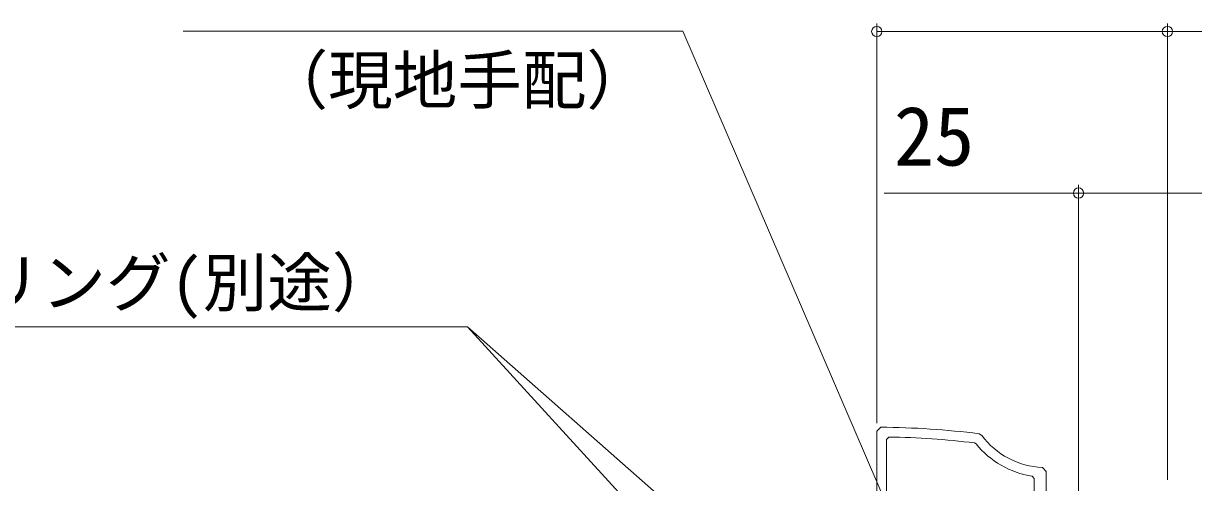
# Model space of a CAD drawing. Units: millimetres, scale not verified. Extents: x -1188 to -198, y -840 to 760.
# Drawn here: x -1043.7 to -898.8, y -429.4 to -372.6 of the extents above; entities that cross this region are included whole.
import ezdxf
from ezdxf.enums import TextEntityAlignment as Align

# ---------------------------------------------------------------- set-up
doc = ezdxf.new("R2010")
doc.units = ezdxf.units.MM
doc.header["$LTSCALE"] = 4
doc.layers.add('0-3_YKK_11', color=7, linetype='Continuous', lineweight=9)
doc.layers.add('0-8_YKK_D', color=6, linetype='Continuous', lineweight=9)
doc.styles.add('ＭＳ ゴシック', font='')
doc.styles.get('ＭＳ ゴシック').set_extended_font_data('MS Gothic')

msp = doc.modelspace()

# ---------------------------------------------------------------- linework, layer by layer
at = {"layer": '0-3_YKK_11'}
for p, q in [((-936.495, -423.807), (-936.799, -424.107)), ((-936.799, -424.107), (-936.799, -437.691)), ((-925.7, -424.648), (-925.896, -424.54)), ((-925.335, -423.401), (-924.999, -423.596)), ((-917.476, -427.584), (-916.999, -428.084)), ((-918.499, -428.954), (-918.752, -428.657)), ((-918.499, -442.095), (-918.499, -428.954)), ((-916.999, -428.084), (-916.999, -433.795))]:
    msp.add_line(p, q, dxfattribs=at)
msp.add_lwpolyline([(-938, -453.095), (-937.999, -423.097), (-937.497, -422.597)], dxfattribs=at)
for centre, radius, start, end in [((-938, -522.595), 100, 82.72427, 89.71196), ((-938, -522.595), 98.8, 82.9632, 89.1273), ((-916.999, -417.595), 11.2, 219.03009, 260.99478), ((-916.999, -417.595), 10, 216.87738, 267.27045)]:
    msp.add_arc(centre, radius, start, end, dxfattribs=at)
at = {"layer": '0-8_YKK_D'}
for p, q in [((-962.007, -373.536), (-1023.917, -373.536)), ((-914.955, -482.936), (-962.007, -373.536)), ((-937.999, -422.097), (-937.999, -372.596)), ((-901.999, -373.596), (-937.999, -373.596)), ((-902, -429.096), (-902, -372.596)), ((-902, -373.596), (-888, -373.596)), ((-901.999, -429.095), (-901.999, -372.596)), ((-913, -437.096), (-913, -392.596)), ((-937.08, -393.596), (-913, -393.596)), ((-888, -393.596), (-913, -393.596)), ((-988.703, -410.173), (-1065.493, -410.173)), ((-942.414, -450.912), (-988.703, -410.173)), ((-924, -480.79), (-988.703, -410.173))]:
    msp.add_line(p, q, dxfattribs=at)
for centre in [(-937.999, -373.596), (-902, -373.596), (-901.999, -373.596), (-913, -393.596)]:
    msp.add_circle(centre, 0.637, dxfattribs=at)

# ---------------------------------------------------------------- texts
at = {"layer": '0-8_YKK_D', "color": 4, "style": 'ＭＳ ゴシック'}
for s, height, p in [('（現地手配）', 5.865, (-1013.966, -384.305)), ('25', 7.331, (-935.88, -392.396)), ('シーリング(別途）', 5.865, (-1065.493, -409.373))]:
    msp.add_text(s, height=height, dxfattribs=at).set_placement(p, align=Align.BOTTOM_LEFT)

doc.saveas('drawing.dxf')
